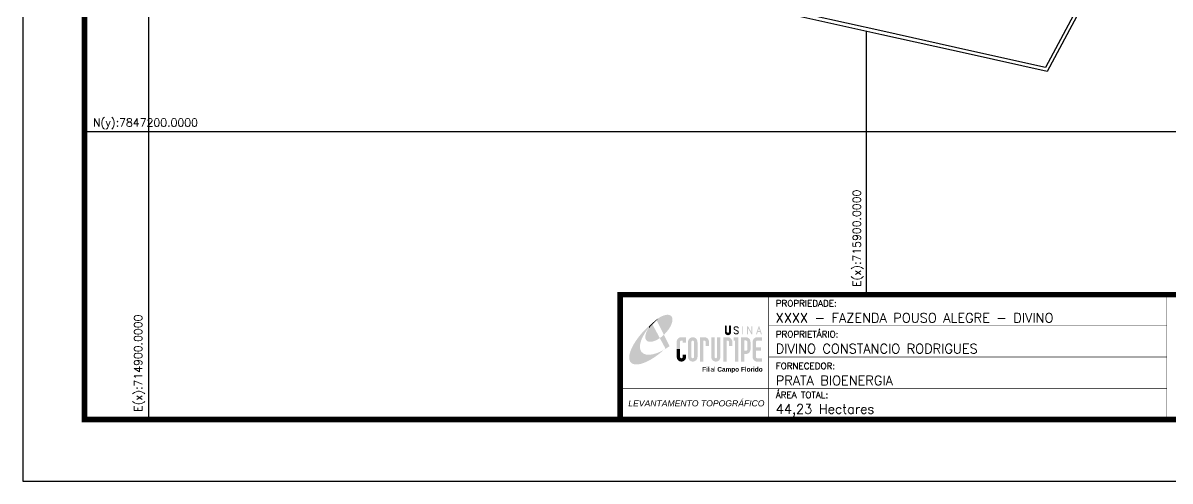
# Model space of a CAD drawing. Extents: x 714725 to 717272, y 7846712 to 7848513.
# Drawn here: x 714725 to 716323, y 7846712 to 7847351 of the extents above; entities that cross this region are included whole.
import ezdxf
from ezdxf.enums import TextEntityAlignment as Align

# ---------------------------------------------------------------- set-up
doc = ezdxf.new("R2010")
doc.units = 0
doc.linetypes.add('CONTINUO', pattern=[0])
doc.linetypes.add('LIN0', pattern=[0])
for name, color, linetype in [('011400xxxx', 1, 'Continuous'), ('011400xxxx001', 5, 'Continuous'), ('MALHA', 8, 'CONTINUO'), ('MARGEM', 7, 'CONTINUO'), ('texto', 7, 'Continuous')]:
    doc.layers.add(name, color=color, linetype=linetype)
doc.styles.add('ARIAL', font='arial.ttf')
doc.styles.add('ROMANS', font='romans', dxfattribs={"height": 0.2})
doc.styles.add('SIMPLEX', font='simplex', dxfattribs={"height": 0.2})
doc.styles.get("Standard").update_dxf_attribs({"font": 'arial.ttf'})

# ---------------------------------------------------------------- blocks, each defined once
blk = doc.blocks.new('A$C78F83FB3')
at = {"layer": 'MARGEM'}
h = blk.add_hatch(color=20, dxfattribs=at)
edge = h.paths.add_edge_path()
edge.add_ellipse((19.49, 23.77), major_axis=(-6.68, -6.67), ratio=0.469426, start_angle=292.73277, end_angle=601.25787)
edge.add_ellipse((22.83, 22.05), major_axis=(12.64, 11.29), ratio=0.457614, start_angle=79.90686, end_angle=107.91393)
edge = h.paths.add_edge_path()
edge.add_ellipse((18.28, 18.7), major_axis=(13.95, 13.59), ratio=0.386848, start_angle=63.96117, end_angle=264.59932)
edge.add_ellipse((22.83, 22.05), major_axis=(12.64, 11.29), ratio=0.457614, start_angle=107.91393, end_angle=245.11815, ccw=False)
edge.add_ellipse((19.49, 23.77), major_axis=(-6.68, -6.67), ratio=0.469426, start_angle=241.25787, end_angle=292.73277, ccw=False)
for color, points in [(20, [(15.46, 26.12), (14.17, 24.81), (14.06, 24.24), (14.39, 23.97), (14.67, 24.54), (19.47, 29.32), (18.48, 28.66), (17.31, 27.78)]), (7, [(58.42, 24.9), (57.9, 24.9), (57.9, 21.73, -0.414214), (57.15, 20.98), (56.84, 20.98, -0.414214), (56.09, 21.73), (56.09, 24.9), (55.57, 24.9), (55.57, 21.73, 0.414214), (56.84, 20.46), (57.15, 20.46, 0.414214), (58.42, 21.73)]), (7, [(61.7, 24.9), (61.23, 24.9, 0.396318), (60.04, 23.78), (60.04, 23.72, 0.151912), (60.39, 22.97), (60.46, 22.92), (62.18, 22), (62.85, 21.83, 0.12407), (62.51, 22.42), (60.75, 23.36, -0.13192), (60.56, 23.77, -0.385578), (61.23, 24.37), (61.7, 24.37, -0.414214), (62.37, 23.7), (62.89, 23.7, 0.414214)]), (7, [(62.37, 23.7), (62.89, 23.7, 0.414214), (61.7, 24.9), (61.23, 24.9, 0.396318), (60.04, 23.78), (60.04, 23.72, 0.151912), (60.39, 22.97), (60.46, 22.92), (62.18, 22), (62.18, 22, -0.131921), (62.37, 21.59, -0.385578), (61.7, 20.98), (61.23, 20.98, -0.414214), (60.56, 21.65), (60.04, 21.65, 0.414214), (61.23, 20.46), (61.7, 20.46, 0.402546), (62.89, 21.61, 0.165292), (62.51, 22.42), (60.75, 23.36, -0.13192), (60.56, 23.77, -0.385578), (61.23, 24.37), (61.7, 24.37, -0.414214)]), (7, [(30.97, 12.46), (29.13, 12.46), (29.13, 8.21, 1), (34.29, 8.21), (34.29, 9.41), (32.45, 9.41), (32.45, 8.21, -1), (30.97, 8.21)])]:
    blk.add_hatch(color=color, dxfattribs=at).paths.add_polyline_path(points)
h = blk.add_hatch(color=7, dxfattribs=at)
h.paths.add_polyline_path([(31.71, 18.93, 0.414214), (29.13, 16.35), (29.13, 12.46), (30.97, 12.46), (30.97, 16.35, -0.414214), (31.71, 17.09), (32.45, 17.09), (32.45, 16.02), (34.29, 16.02), (34.29, 18.93)])
h.paths.add_polyline_path([(44.15, 17.09, -0.414214), (44.89, 16.35), (44.89, 14.1), (46.72, 14.1), (46.72, 16.17, 0.433937), (44.15, 18.93), (41.77, 18.93), (41.77, 12.46), (43.61, 12.46), (43.61, 17.09)])
h.paths.add_polyline_path([(43.61, 12.46), (41.77, 12.46), (41.77, 5.62), (43.61, 5.62)])
h.paths.add_polyline_path([(47.92, 12.46), (49.75, 12.46), (49.75, 18.93), (47.92, 18.93)])
h.paths.add_polyline_path([(52.91, 18.93), (51.08, 18.93), (51.08, 12.46), (52.91, 12.46)])
h.paths.add_polyline_path([(51.08, 8.12, -1), (49.75, 8.12), (49.75, 12.46), (47.92, 12.46), (47.92, 8.12, 1), (52.91, 8.12), (52.91, 12.46), (51.08, 12.46)])
h.paths.add_polyline_path([(54.41, 12.46), (56.25, 12.46), (56.25, 17.09), (56.79, 17.09, -0.414214), (57.53, 16.35), (57.53, 14.1), (59.36, 14.1), (59.36, 16.17, 0.433937), (56.79, 18.93), (54.41, 18.93)])
h.paths.add_polyline_path([(56.25, 12.46), (54.41, 12.46), (54.41, 5.62), (56.25, 5.62)])
h.paths.add_polyline_path([(60.73, 12.46), (62.58, 12.46), (62.58, 18.93), (60.02, 18.93), (60.02, 17.08), (60.73, 17.08)])
h.paths.add_polyline_path([(62.58, 12.46), (60.73, 12.46), (60.73, 5.62), (62.58, 5.62)])
h.paths.add_polyline_path([(64.06, 12.46), (65.82, 12.46), (65.82, 17.17), (66.66, 17.17, -0.450417), (67.48, 16.25), (67.48, 12.46), (69.24, 12.46, 0.002307), (69.24, 12.48, 0.005282), (69.23, 12.54, -0.000938), (69.23, 12.53), (69.23, 16.17, 0.433937), (66.66, 18.93), (64.06, 18.93)])
h.paths.add_polyline_path([(64.06, 5.62), (65.82, 5.62), (65.82, 9.77), (66.66, 9.77, 0.426056), (69.24, 12.46), (67.48, 12.46), (67.48, 12.45, -0.450417), (66.66, 11.53), (65.82, 11.53), (65.82, 12.46), (64.06, 12.46)])
h.paths.add_polyline_path([(70.37, 12.46), (74.87, 12.46), (74.87, 13.44), (72.21, 13.44), (72.21, 16.35, -0.414214), (72.95, 17.09), (75.38, 17.09), (75.38, 18.93), (72.95, 18.93, 0.414214), (70.37, 16.35)])
h.paths.add_polyline_path([(72.21, 11.62), (74.87, 11.62), (74.87, 12.46), (70.37, 12.46), (70.37, 8.21, 0.414214), (72.95, 5.62), (75.38, 5.62), (75.38, 7.47), (72.95, 7.47, -0.414214), (72.21, 8.21)])
h = blk.add_hatch(color=7, dxfattribs=at)
h.paths.add_polyline_path([(35.29, 16.35), (35.29, 8.21, 1), (40.46, 8.21, 0.016978), (40.45, 8.38), (40.45, 16.17, 0.433937), (37.88, 18.93), (37.87, 18.93, 0.41391)])
h.paths.add_polyline_path([(38.62, 16.35), (38.62, 8.21, -1), (37.13, 8.21), (37.13, 16.35, -1)], flags=16)
h = blk.add_hatch(color=7, dxfattribs=at)
h.paths.add_polyline_path([(65.24, 24.9), (64.72, 24.9), (64.72, 20.46), (65.24, 20.46)])
h.paths.add_polyline_path([(67.38, 20.46), (67.9, 20.46), (67.9, 23.74), (69.74, 20.46), (70.23, 20.46), (70.23, 24.9), (69.71, 24.9), (69.71, 21.58), (67.85, 24.9), (67.38, 24.9)])
h.paths.add_polyline_path([(72.17, 20.46), (72.72, 20.46), (73.14, 21.73), (74.49, 21.73), (74.9, 20.46), (75.45, 20.46), (74, 24.9), (73.62, 24.9)])
h.paths.add_polyline_path([(73.81, 23.8), (74.32, 22.25), (73.31, 22.25)], flags=16)
at = {"layer": 'MARGEM', "linetype": 'Continuous'}
blk.add_lwpolyline([(58.42, 24.9), (57.9, 24.9), (57.9, 21.73, -0.414214), (57.15, 20.98), (56.84, 20.98, -0.414214), (56.09, 21.73), (56.09, 24.9), (55.57, 24.9), (55.57, 21.73, 0.414214), (56.84, 20.46), (57.15, 20.46, 0.414214), (58.42, 21.73), (58.42, 24.9)], format="xyb", close=True, dxfattribs=at)
at = {"layer": 'MARGEM', "color": 252, "insert": (43.05, 2.72), "char_height": 2.5, "attachment_point": 1, "style": 'ARIAL'}
blk.add_mtext_dynamic_manual_height_columns('Filial {\\fArial|b1|i0|c0|p34;Campo Florido}', width=33.0271, gutter_width=2.46, heights=[2.95], dxfattribs=at)

msp = doc.modelspace()

# ---------------------------------------------------------------- linework, layer by layer
at = {"layer": '011400xxxx'}
msp.add_lwpolyline([(716220.3, 7847412.4), (716151.5, 7847283.5), (716041.2, 7847308.1), (715921.3, 7847334.8), (715804.3, 7847360.9)], dxfattribs=at)
at = {"layer": '011400xxxx001'}
msp.add_lwpolyline([(716215.9, 7847414.7), (716148.9, 7847289.2), (716042.3, 7847313), (715922.4, 7847339.7), (715821.3, 7847362.2)], dxfattribs=at)
at = {"layer": 'MALHA'}
for points in [[(714900, 7846800), (714900, 7848427.4)], [(715900, 7846972.4), (715900, 7847339.6)], [(714810.5, 7847200), (717185.8, 7847200)]]:
    msp.add_lwpolyline(points, dxfattribs=at)
at = {"layer": 'MARGEM', "color": 174, "linetype": 'LIN0', "flags": 128}
msp.add_lwpolyline([(717271.6, 7848513.1), (714724.8, 7848513.1), (714724.8, 7846712.4), (717271.6, 7846712.4)], close=True, dxfattribs=at)
at = {"layer": 'MARGEM', "color": 174, "linetype": 'LIN0', "const_width": 7.79, "flags": 128}
for points in [[(717185.8, 7848427.4), (714810.5, 7848427.4), (714810.5, 7846798.1), (717185.8, 7846798.1)], [(715556.6, 7846972.4), (717185.8, 7846972.4), (717185.8, 7846798.1), (715556.6, 7846798.1)]]:
    msp.add_lwpolyline(points, close=True, dxfattribs=at)
at = {"layer": 'MARGEM', "color": 174, "linetype": 'LIN0', "const_width": 0.866, "flags": 128}
for points in [[(715763.7, 7846972.4), (715763.7, 7846798.1)], [(716318.1, 7846972.4), (716318.1, 7846800.3)], [(715763.7, 7846928.9), (716318.1, 7846928.9)], [(715763.7, 7846885.3), (716318.1, 7846885.3)], [(715556.6, 7846841.7), (716318.1, 7846841.7)]]:
    msp.add_lwpolyline(points, dxfattribs=at)

# ---------------------------------------------------------------- block references
at = {"layer": 'MARGEM', "linetype": 'ByBlock', "xscale": 2.565716948067364, "yscale": 2.565716948067364, "zscale": 2.565716948067364}
msp.add_blockref('A$C78F83FB3', (715560.6, 7846864.5), dxfattribs=at)

# ---------------------------------------------------------------- texts
at = {"layer": 'MALHA', "linetype": 'CONTINUO', "insert": (714822.4, 7847203.1), "char_height": 11.148, "width": 225.572, "attachment_point": 7, "style": 'ROMANS'}
msp.add_mtext('N(y):7847200.0000', dxfattribs=at)
at = {"layer": 'MALHA', "linetype": 'CONTINUO', "char_height": 11.148, "width": 133.351, "attachment_point": 7, "rotation": 90, "style": 'ROMANS'}
for s, insert in [('E(x):715900.0000', (715895.5, 7846983.2)), ('E(x):714900.0000', (714894.5, 7846808.9))]:
    msp.add_mtext(s, dxfattribs=dict(at, insert=insert))
at = {"layer": 'texto', "linetype": 'Continuous', "lineweight": 9, "style": 'SIMPLEX'}
for s, p in [('PROPRIEDADE:', (715773.4, 7846964.7)), ('PROPRIETÁRIO:', (715773.4, 7846921.7)), ('FORNECEDOR:', (715773.4, 7846877.4)), ('ÁREA TOTAL:', (715773.4, 7846837))]:
    msp.add_text(s, height=8.926, dxfattribs=at).set_placement(p, align=Align.TOP_LEFT)
at = {"layer": 'texto', "linetype": 'Continuous', "style": 'SIMPLEX'}
for s, p in [('XXXX - FAZENDA POUSO ALEGRE - DIVINO', (715773.4, 7846946.6)), ('DIVINO CONSTANCIO RODRIGUES', (715773.4, 7846903.6)), ('PRATA BIOENERGIA', (715773.4, 7846859.3)), ('44,23 Hectares', (715773.4, 7846819.5))]:
    msp.add_text(s, height=13.176, dxfattribs=at).set_placement(p, align=Align.TOP_LEFT)
at = {"layer": 'texto', "color": 3, "linetype": 'ByBlock', "lineweight": 5, "insert": (715568, 7846825.1), "char_height": 8.575, "attachment_point": 1}
msp.add_mtext_dynamic_manual_height_columns('{\\fArial|b0|i1|c0|p34;\\C7;LEVANTAMENTO TOPOGRÁFICO}', width=349.062, gutter_width=0.343, heights=[0], dxfattribs=at)

doc.saveas('drawing.dxf')
